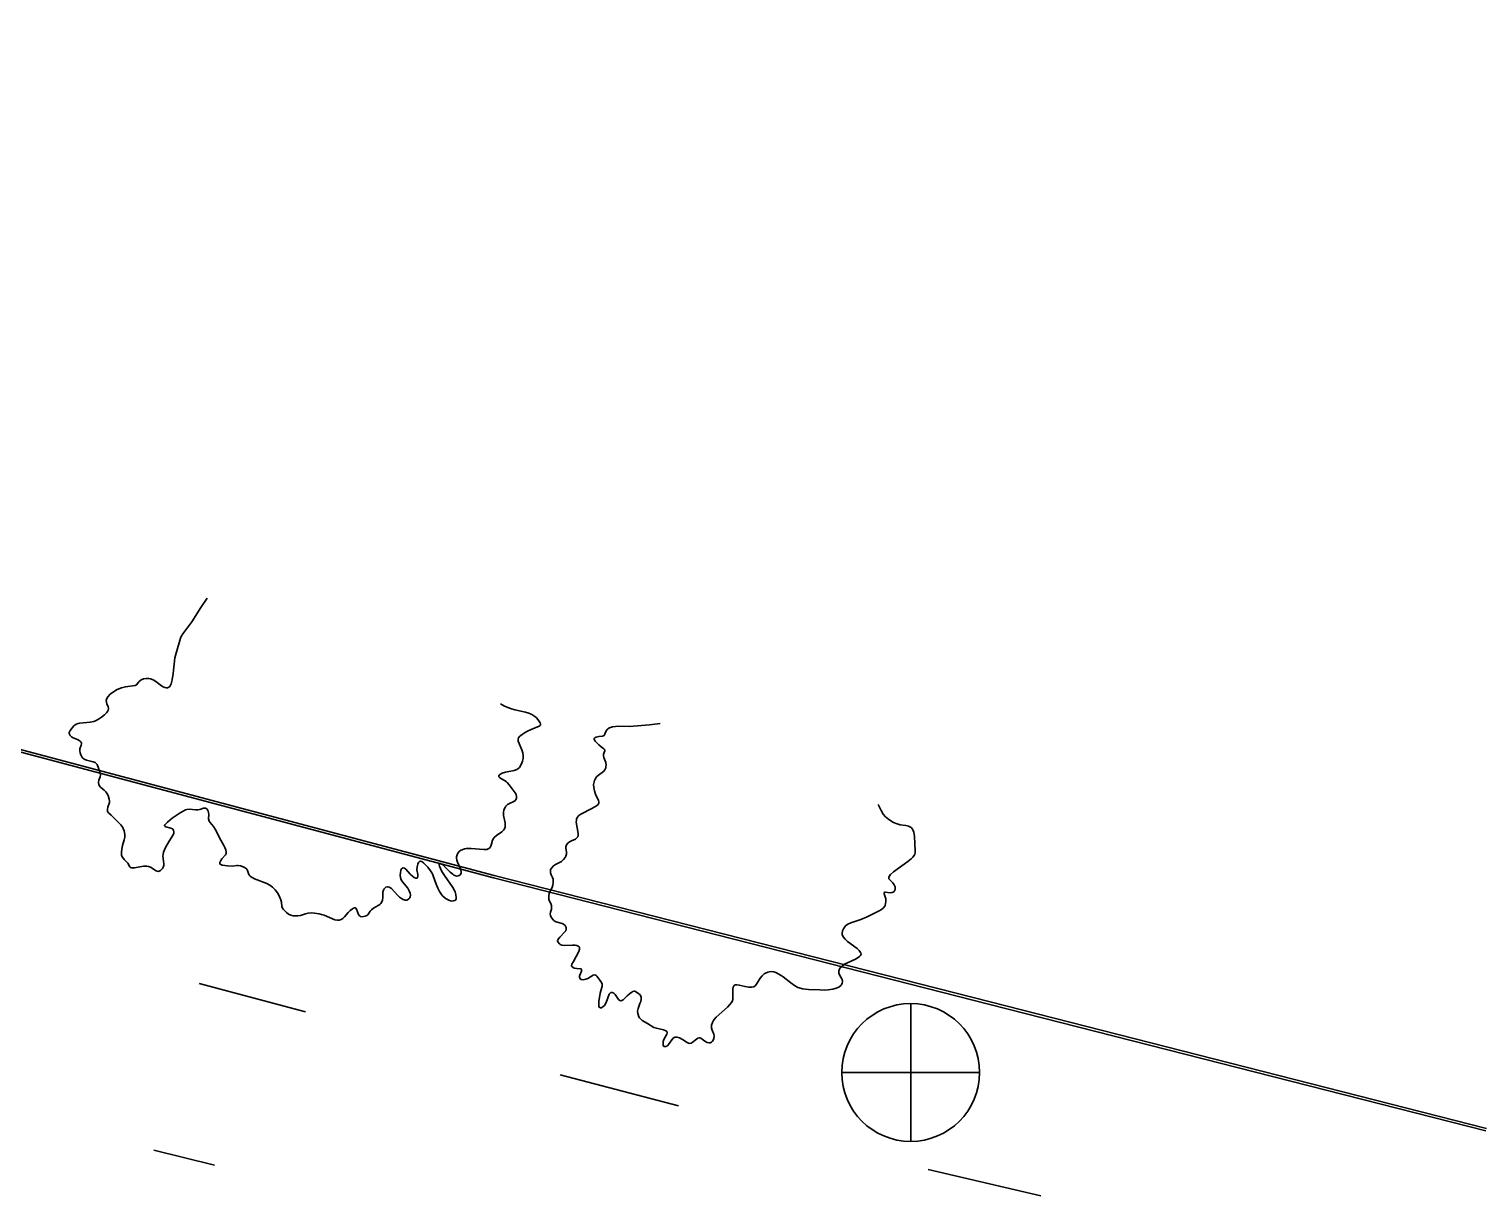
# Model space of a CAD drawing. Header units: metres. Extents: x 585772 to 587013, y 4140825 to 4141582.
# Drawn here: x 586042.76 to 586070.39, y 4140892.88 to 4140915.1 of the extents above; entities that cross this region are included whole.
import ezdxf

# ---------------------------------------------------------------- set-up
doc = ezdxf.new("R2010")
doc.units = ezdxf.units.M
doc.header["$MEASUREMENT"] = 0
for name, color, linetype, lineweight in [('GUTTER', 30, 'Continuous', 30), ('MANHOLE', 30, 'Continuous', 30), ('PAINT_STRIPE', 4, 'Continuous', 30)]:
    doc.layers.add(name, color=color, linetype=linetype, lineweight=lineweight)
doc.layers.add('PAVED_ROAD', color=140, linetype='Continuous', lineweight=30, true_color=0x38a9ff)
doc.layers.add('TREELINE', color=80, linetype='Continuous', lineweight=30, true_color=0x36ff17)

# ---------------------------------------------------------------- blocks, each defined once
blk = doc.blocks.new('SYM203')
at = {"color": 0, "linetype": 'ByBlock', "lineweight": -2}
blk.add_line((-0.5, 0), (0.5, 0), dxfattribs=at)
at = {"color": 0, "linetype": 'ByBlock', "lineweight": -2, "flags": 128}
blk.add_lwpolyline([(0, -0.5, 1), (0, 0.5, 1), (0, -0.5), (0, 0.5)], format="xyb", dxfattribs=at)
blk = doc.blocks.new('SYM203_1')
at = {"layer": 'MANHOLE', "xscale": 26.246667, "yscale": 26.246667, "zscale": 26.246667}
blk.add_blockref('SYM203', (0, 0), dxfattribs=at)
blk = doc.blocks.new('SYM004')
at = {"layer": 'MANHOLE', "xscale": 0.5, "yscale": 0.5, "zscale": 0.5}
blk.add_blockref('SYM203_1', (0, 0), dxfattribs=at)

msp = doc.modelspace()

# ---------------------------------------------------------------- linework, layer by layer
at = {"layer": 'GUTTER'}
msp.add_polyline3d([(585989.282477, 4140915.099413, -18.642571), (585997.3011, 4140913.202937, -18.653698), (586005.319723, 4140911.30646, -18.672717), (586014.579292, 4140908.840963, -18.696422), (586023.838862, 4140906.375466, -18.728318), (586033.098431, 4140903.909969, -18.762153), (586042.358, 4140901.444471, -18.803932), (586051.61757, 4140898.978974, -18.847), (586061.065229, 4140896.571874, -18.9), (586070.512888, 4140894.164773, -18.828)], dxfattribs=at)
at = {"layer": 'PAINT_STRIPE', "extrusion": (0.006924, -0.001849, 0.999974), "elevation": -3617.775746, "flags": 128}
msp.add_lwpolyline([(586032.085967, 4140897.313481), (586034.108034, 4140896.77351)], dxfattribs=at)
at = {"layer": 'PAINT_STRIPE', "extrusion": (0.00374, -0.000976444, 0.999993), "elevation": -1870.530327, "flags": 128}
msp.add_lwpolyline([(586048.84741, 4140895.330215), (586051.10047, 4140894.741927)], dxfattribs=at)
at = {"layer": 'PAINT_STRIPE', "extrusion": (0.004074, -0.001023, 0.999991), "elevation": -1865.047182, "flags": 128}
msp.add_lwpolyline([(586040.341888, 4140894.01046), (586041.496394, 4140893.72072)], dxfattribs=at)
at = {"layer": 'PAINT_STRIPE', "extrusion": (-0.003978, 0.000941436, 0.999992), "elevation": 1548.282348, "flags": 128}
msp.add_lwpolyline([(586057.314785, 4140893.254992), (586055.172303, 4140893.762037)], dxfattribs=at)
at = {"layer": 'PAVED_ROAD'}
msp.add_polyline3d([(585989.271396, 4140915.054194, -18.63945), (585997.290385, 4140913.157631, -18.652899), (586005.308374, 4140911.261304, -18.672393), (586014.567313, 4140908.795975, -18.696309), (586023.826883, 4140906.330477, -18.727441), (586033.086452, 4140903.86498, -18.760524), (586042.346021, 4140901.399483, -18.802048), (586051.605833, 4140898.933922, -18.845), (586061.053734, 4140896.526759, -18.9), (586070.501393, 4140894.119659, -18.828)], dxfattribs=at)
at = {"layer": 'TREELINE'}
for points in [[(586046.155407, 4140904.259852, -18.68), (586046.032889, 4140904.082637, -18.682), (586045.862492, 4140903.813054, -18.684), (586045.769265, 4140903.683808, -18.685), (586045.688851, 4140903.581771, -18.686), (586045.657747, 4140903.528982, -18.686), (586045.645029, 4140903.499295, -18.687), (586045.560685, 4140903.212687, -18.688), (586045.54016, 4140903.122184, -18.688), (586045.50678, 4140902.829228, -18.688), (586045.48725, 4140902.706399, -18.689), (586045.465497, 4140902.628702, -18.689), (586045.446519, 4140902.589578, -18.689), (586045.435469, 4140902.574979, -18.689), (586045.424465, 4140902.564932, -18.689), (586045.400074, 4140902.553431, -18.69), (586045.373234, 4140902.551906, -18.69), (586045.344821, 4140902.558578, -18.69), (586045.31571, 4140902.571669, -18.691), (586045.286778, 4140902.589399, -18.691), (586045.176102, 4140902.674909, -18.693), (586045.127466, 4140902.704001, -18.693495), (586045.073663, 4140902.723464, -18.697), (586045.045753, 4140902.729193, -18.697), (586044.990636, 4140902.732445, -18.701), (586044.940085, 4140902.724493, -18.701), (586044.89769, 4140902.70592, -18.7), (586044.850354, 4140902.667605, -18.701), (586044.806187, 4140902.611599, -18.699), (586044.783357, 4140902.598365, -18.699), (586044.595667, 4140902.573461, -18.701), (586044.519496, 4140902.553167, -18.701), (586044.442481, 4140902.522415, -18.701), (586044.368838, 4140902.480869, -18.699), (586044.309519, 4140902.434688, -18.699), (586044.262982, 4140902.383547, -18.698), (586044.242335, 4140902.348702, -18.698), (586044.232285, 4140902.314659, -18.698), (586044.233723, 4140902.282376, -18.701), (586044.243245, 4140902.251842, -18.705), (586044.268626, 4140902.195, -18.707), (586044.275526, 4140902.168181, -18.708), (586044.275692, 4140902.155061, -18.708), (586044.269361, 4140902.12922, -18.709), (586044.255328, 4140902.10367, -18.709), (586044.235013, 4140902.078121, -18.711), (586044.19587, 4140902.039159, -18.715), (586044.144537, 4140901.995056, -18.717), (586044.087134, 4140901.954494, -18.723), (586044.025179, 4140901.92304, -18.725), (586043.992987, 4140901.912246, -18.725), (586043.927506, 4140901.899133, -18.726), (586043.728337, 4140901.881874, -18.725), (586043.699928, 4140901.876713, -18.725), (586043.658386, 4140901.862833, -18.727), (586043.632304, 4140901.846101, -18.729), (586043.614568, 4140901.82861, -18.731), (586043.545271, 4140901.741189, -18.74), (586043.526767, 4140901.704068, -18.746), (586043.526571, 4140901.685488, -18.748), (586043.531937, 4140901.668932, -18.75), (586043.544996, 4140901.646557, -18.752), (586043.568485, 4140901.620977, -18.755), (586043.600965, 4140901.60057, -18.756), (586043.682943, 4140901.568645, -18.757), (586043.71611, 4140901.552233, -18.757), (586043.737502, 4140901.537156, -18.758), (586043.75348, 4140901.519158, -18.758), (586043.761176, 4140901.498027, -18.759), (586043.761179, 4140901.486253, -18.76), (586043.755105, 4140901.460887, -18.762), (586043.729878, 4140901.3898, -18.768), (586043.727196, 4140901.354706, -18.769), (586043.733107, 4140901.318155, -18.771), (586043.746995, 4140901.278616, -18.773), (586043.768106, 4140901.240092, -18.775), (586043.781124, 4140901.222893, -18.775), (586043.812354, 4140901.194907, -18.775), (586043.853406, 4140901.174902, -18.776), (586043.985147, 4140901.146299, -18.782), (586044.020451, 4140901.132781, -18.786), (586044.041889, 4140901.115576, -18.787), (586044.056053, 4140901.094346, -18.787), (586044.108886, 4140900.95497, -18.79), (586044.121433, 4140900.900169, -18.79), (586044.118423, 4140900.861727, -18.79), (586044.093055, 4140900.793622, -18.791), (586044.084176, 4140900.759377, -18.79), (586044.083754, 4140900.742618, -18.79), (586044.091654, 4140900.710208, -18.791), (586044.099686, 4140900.694678, -18.791), (586044.123191, 4140900.665267, -18.791), (586044.190657, 4140900.608181, -18.791), (586044.225064, 4140900.572458, -18.792), (586044.240291, 4140900.551105, -18.792), (586044.265542, 4140900.50399, -18.792), (586044.288789, 4140900.435847, -18.791), (586044.293731, 4140900.400694, -18.791), (586044.291623, 4140900.372047, -18.791), (586044.261078, 4140900.281143, -18.789), (586044.253021, 4140900.243863, -18.789), (586044.25458, 4140900.214164, -18.788), (586044.258754, 4140900.200693, -18.788), (586044.274304, 4140900.176669, -18.788), (586044.326449, 4140900.129664, -18.787), (586044.509498, 4140899.946083, -18.787), (586044.544711, 4140899.897146, -18.786), (586044.556735, 4140899.874158, -18.786), (586044.574027, 4140899.828172, -18.785), (586044.586027, 4140899.759133, -18.784), (586044.584515, 4140899.711073, -18.784), (586044.574846, 4140899.660849, -18.783), (586044.542902, 4140899.553816, -18.782), (586044.526192, 4140899.484508, -18.78), (586044.519757, 4140899.425648, -18.779), (586044.519791, 4140899.401504, -18.779), (586044.525481, 4140899.363882, -18.778), (586044.539299, 4140899.332114, -18.778), (586044.570768, 4140899.286047, -18.778), (586044.640811, 4140899.213017, -18.777), (586044.678332, 4140899.147669, -18.776), (586044.686689, 4140899.139557, -18.776), (586044.70679, 4140899.129316, -18.776), (586044.734109, 4140899.124112, -18.776), (586044.768223, 4140899.124309, -18.776), (586044.941588, 4140899.158206, -18.778), (586045.002712, 4140899.158043, -18.779), (586045.03455, 4140899.151068, -18.779), (586045.07188, 4140899.136473, -18.779), (586045.180819, 4140899.070515, -18.779), (586045.20393, 4140899.060314, -18.779), (586045.228358, 4140899.058333, -18.779), (586045.24093, 4140899.061327, -18.779), (586045.266281, 4140899.075289, -18.78), (586045.29113, 4140899.099672, -18.78), (586045.302574, 4140899.115295, -18.781), (586045.320469, 4140899.151288, -18.781), (586045.325671, 4140899.170783, -18.782), (586045.327694, 4140899.20445, -18.782), (586045.314528, 4140899.302842, -18.784), (586045.311345, 4140899.354184, -18.784), (586045.312624, 4140899.380313, -18.785), (586045.322197, 4140899.427604, -18.785), (586045.339164, 4140899.470189, -18.786), (586045.362055, 4140899.514365, -18.787), (586045.431927, 4140899.636562, -18.789), (586045.50384, 4140899.753706, -18.791), (586045.516845, 4140899.784883, -18.791), (586045.521079, 4140899.808404, -18.792), (586045.515478, 4140899.84197, -18.792), (586045.501702, 4140899.861247, -18.792), (586045.491269, 4140899.869452, -18.792), (586045.459005, 4140899.884177, -18.793), (586045.369455, 4140899.907183, -18.792), (586045.350868, 4140899.914908, -18.792), (586045.342686, 4140899.924747, -18.792), (586045.342547, 4140899.930917, -18.792), (586045.350276, 4140899.946672, -18.793), (586045.39989, 4140899.997799, -18.793), (586045.489968, 4140900.071116, -18.795), (586045.642561, 4140900.1739, -18.797), (586045.695406, 4140900.205868, -18.798), (586045.743841, 4140900.229592, -18.799), (586045.766976, 4140900.237218, -18.799), (586045.81206, 4140900.243151, -18.8), (586045.934755, 4140900.230098, -18.8), (586045.974987, 4140900.231119, -18.801), (586046.01126, 4140900.238882, -18.801), (586046.086159, 4140900.261991, -18.802), (586046.112865, 4140900.264247, -18.803), (586046.124757, 4140900.262061, -18.803), (586046.144967, 4140900.249917, -18.803), (586046.160555, 4140900.229669, -18.803), (586046.171815, 4140900.204478, -18.802), (586046.179038, 4140900.177502, -18.802), (586046.183038, 4140900.142308, -18.802), (586046.178763, 4140900.057559, -18.801), (586046.189095, 4140900.017425, -18.801), (586046.208105, 4140899.986954, -18.801), (586046.274446, 4140899.910368, -18.8), (586046.30781, 4140899.865088, -18.8), (586046.333226, 4140899.815969, -18.799), (586046.380205, 4140899.707226, -18.799), (586046.47861, 4140899.540257, -18.798), (586046.491542, 4140899.513965, -18.798), (586046.506919, 4140899.471124, -18.798), (586046.515409, 4140899.427629, -18.797), (586046.513242, 4140899.396819, -18.797), (586046.500718, 4140899.373287, -18.797), (586046.435506, 4140899.296972, -18.795), (586046.41122, 4140899.263381, -18.794), (586046.396251, 4140899.227217, -18.794), (586046.395813, 4140899.208254, -18.794), (586046.401731, 4140899.195745, -18.794), (586046.412011, 4140899.187991, -18.793), (586046.437555, 4140899.179831, -18.793), (586046.541159, 4140899.163619, -18.793), (586046.638572, 4140899.157311, -18.795), (586046.717456, 4140899.170058, -18.795), (586046.746947, 4140899.169888, -18.796), (586046.790047, 4140899.161781, -18.796), (586046.83706, 4140899.146027, -18.796), (586046.879371, 4140899.124325, -18.796), (586046.907323, 4140899.100091, -18.797), (586046.92198, 4140899.075403, -18.797), (586046.945945, 4140898.998442, -18.796), (586046.966624, 4140898.971151, -18.795), (586046.981456, 4140898.958362, -18.795), (586047.021787, 4140898.933529, -18.795), (586047.053341, 4140898.918674, -18.795), (586047.291568, 4140898.828123, -18.796), (586047.344838, 4140898.79894, -18.796), (586047.371102, 4140898.780187, -18.796), (586047.397406, 4140898.757965, -18.796), (586047.448293, 4140898.70556, -18.796), (586047.493059, 4140898.647881, -18.795), (586047.52726, 4140898.591209, -18.795), (586047.557407, 4140898.514627, -18.794), (586047.566767, 4140898.469877, -18.793), (586047.577402, 4140898.388868, -18.792), (586047.588876, 4140898.358854, -18.791), (586047.599848, 4140898.341233, -18.791), (586047.629571, 4140898.306594, -18.791), (586047.664929, 4140898.274847, -18.791), (586047.703882, 4140898.246168, -18.79), (586047.745713, 4140898.224088, -18.79), (586047.792621, 4140898.211834, -18.79), (586047.819585, 4140898.209409, -18.791), (586047.877362, 4140898.211303, -18.791), (586047.932643, 4140898.220941, -18.792), (586048.023505, 4140898.252125, -18.793), (586048.074086, 4140898.263463, -18.794), (586048.133978, 4140898.267509, -18.794), (586048.200113, 4140898.26431, -18.795), (586048.287572, 4140898.249998, -18.796), (586048.333009, 4140898.238085, -18.796), (586048.379583, 4140898.222676, -18.796), (586048.585247, 4140898.139266, -18.798), (586048.629063, 4140898.129488, -18.798), (586048.666521, 4140898.129106, -18.799), (586048.702618, 4140898.139557, -18.799), (586048.73734, 4140898.16179, -18.8), (586048.767567, 4140898.191017, -18.8), (586048.839528, 4140898.277321, -18.802), (586048.878537, 4140898.315242, -18.803), (586048.919376, 4140898.346919, -18.804), (586048.937933, 4140898.357553, -18.805), (586048.960316, 4140898.364461, -18.805), (586048.97824, 4140898.361841, -18.806), (586048.985795, 4140898.357167, -18.806), (586048.998624, 4140898.341506, -18.805), (586049.037036, 4140898.238602, -18.804), (586049.056623, 4140898.2112, -18.804), (586049.076, 4140898.20043, -18.804), (586049.105233, 4140898.196293, -18.805), (586049.1626, 4140898.20475, -18.805), (586049.195867, 4140898.218339, -18.806), (586049.215128, 4140898.233514, -18.806), (586049.257011, 4140898.304254, -18.808), (586049.280878, 4140898.329221, -18.808), (586049.322632, 4140898.356787, -18.809), (586049.412184, 4140898.406125, -18.811), (586049.439529, 4140898.425438, -18.811), (586049.46285, 4140898.448085, -18.812), (586049.480888, 4140898.475773, -18.812), (586049.492382, 4140898.51021, -18.813), (586049.497195, 4140898.558515, -18.813), (586049.500026, 4140898.662286, -18.815), (586049.508856, 4140898.702571, -18.816), (586049.515852, 4140898.717919, -18.816), (586049.534269, 4140898.741907, -18.817), (586049.556994, 4140898.756951, -18.817), (586049.582117, 4140898.76305, -18.818), (586049.595026, 4140898.762757, -18.817), (586049.621353, 4140898.755746, -18.817), (586049.662647, 4140898.730239, -18.818), (586049.716194, 4140898.67855, -18.818), (586049.792726, 4140898.594085, -18.818), (586049.818375, 4140898.569192, -18.818), (586049.854264, 4140898.541142, -18.818), (586049.888696, 4140898.522379, -18.818), (586049.921066, 4140898.51284, -18.818), (586049.953084, 4140898.512808, -18.819), (586049.96864, 4140898.516973, -18.819), (586049.995116, 4140898.532939, -18.82), (586050.013885, 4140898.557482, -18.82), (586050.019841, 4140898.57237, -18.82), (586050.024506, 4140898.606218, -18.821), (586050.019344, 4140898.643969, -18.821), (586050.002198, 4140898.687841, -18.821), (586049.97213, 4140898.736303, -18.822), (586049.872338, 4140898.85822, -18.822), (586049.848721, 4140898.897926, -18.823), (586049.834608, 4140898.941375, -18.823), (586049.829454, 4140898.986463, -18.824), (586049.831814, 4140899.030201, -18.825), (586049.843632, 4140899.079406, -18.825), (586049.85577, 4140899.104383, -18.826), (586049.870396, 4140899.120407, -18.826), (586049.884667, 4140899.125707, -18.827), (586049.908069, 4140899.119806, -18.827), (586049.933253, 4140899.100458, -18.827), (586050.018653, 4140899.007649, -18.827), (586050.065411, 4140898.96707, -18.827), (586050.097124, 4140898.945031, -18.827), (586050.125098, 4140898.931511, -18.827), (586050.136566, 4140898.929152, -18.827), (586050.150421, 4140898.932392, -18.827), (586050.159177, 4140898.943002, -18.828), (586050.164347, 4140898.968817, -18.828), (586050.162142, 4140899.001144, -18.829), (586050.146875, 4140899.086503, -18.83), (586050.150012, 4140899.144047, -18.831), (586050.165431, 4140899.195779, -18.831), (586050.180574, 4140899.225472, -18.832), (586050.198244, 4140899.246598, -18.833), (586050.215531, 4140899.25504, -18.833), (586050.240112, 4140899.249515, -18.833), (586050.275879, 4140899.220635, -18.833), (586050.357204, 4140899.136941, -18.833), (586050.408641, 4140899.070746, -18.833), (586050.441444, 4140899.009518, -18.832), (586050.457213, 4140898.972006, -18.832), (586050.514146, 4140898.812924, -18.83), (586050.543399, 4140898.740851, -18.83), (586050.576217, 4140898.676971, -18.83), (586050.614718, 4140898.6208, -18.829), (586050.63661, 4140898.59552, -18.829), (586050.683645, 4140898.551682, -18.829), (586050.707488, 4140898.533774, -18.829), (586050.752572, 4140898.507608, -18.829), (586050.785859, 4140898.496289, -18.829), (586050.814081, 4140898.493103, -18.829), (586050.837905, 4140898.495136, -18.829), (586050.866651, 4140898.502561, -18.83), (586050.8865, 4140898.518435, -18.83), (586050.893893, 4140898.5384, -18.831), (586050.895784, 4140898.554673, -18.831), (586050.889173, 4140898.619708, -18.831), (586050.873085, 4140898.670674, -18.832), (586050.83044, 4140898.75031, -18.833), (586050.671114, 4140898.981133, -18.834), (586050.623573, 4140899.057615, -18.833), (586050.595427, 4140899.111192, -18.832), (586050.578264, 4140899.155227, -18.832), (586050.573739, 4140899.183963, -18.832), (586050.577938, 4140899.200023, -18.833), (586050.588966, 4140899.207138, -18.833), (586050.596836, 4140899.207036, -18.833), (586050.616886, 4140899.198905, -18.833), (586050.63314, 4140899.187434, -18.833), (586050.782778, 4140899.041088, -18.834), (586050.829146, 4140899.002736, -18.835), (586050.850977, 4140898.988567, -18.836), (586050.868391, 4140898.979768, -18.836), (586050.9011, 4140898.970243, -18.837), (586050.931064, 4140898.970838, -18.839), (586050.95506, 4140898.979065, -18.839), (586050.972914, 4140898.991719, -18.839), (586050.986073, 4140899.009782, -18.839), (586050.992384, 4140899.033496, -18.839), (586050.992298, 4140899.047548, -18.839), (586050.975657, 4140899.105698, -18.838), (586050.918373, 4140899.235558, -18.835), (586050.906899, 4140899.274963, -18.833), (586050.902577, 4140899.314611, -18.832), (586050.903835, 4140899.334692, -18.832), (586050.913014, 4140899.371487, -18.829), (586050.929372, 4140899.404013, -18.828), (586050.953825, 4140899.434342, -18.824), (586050.986705, 4140899.460456, -18.824), (586051.00641, 4140899.471302, -18.822), (586051.052555, 4140899.487306, -18.823), (586051.082067, 4140899.492449, -18.82), (586051.18204, 4140899.494757, -18.817), (586051.421227, 4140899.474802, -18.813), (586051.476232, 4140899.478245, -18.814), (586051.505326, 4140899.486334, -18.813), (586051.528379, 4140899.500115, -18.811), (586051.546997, 4140899.523094, -18.81), (586051.560716, 4140899.556423, -18.806), (586051.586396, 4140899.652364, -18.799), (586051.603547, 4140899.687752, -18.795), (586051.615464, 4140899.703831, -18.792), (586051.660644, 4140899.74467, -18.787), (586051.761172, 4140899.813438, -18.777), (586051.800807, 4140899.851666, -18.772), (586051.819614, 4140899.882086, -18.768), (586051.825788, 4140899.899121, -18.766), (586051.830244, 4140899.937356, -18.763), (586051.82536, 4140899.980638, -18.76), (586051.795248, 4140900.124431, -18.753), (586051.794168, 4140900.177171, -18.75), (586051.805091, 4140900.23118, -18.747), (586051.826358, 4140900.278338, -18.742), (586051.840045, 4140900.2987, -18.742), (586051.871874, 4140900.331694, -18.739), (586051.90738, 4140900.353806, -18.738), (586051.992768, 4140900.388183, -18.73563), (586052.019214, 4140900.407664, -18.737), (586052.037062, 4140900.435926, -18.736), (586052.041986, 4140900.452033, -18.735), (586052.043909, 4140900.486189, -18.735), (586052.035422, 4140900.52036, -18.734), (586052.01794, 4140900.553849, -18.734), (586051.905208, 4140900.709351, -18.729), (586051.867663, 4140900.749348, -18.729), (586051.846236, 4140900.767353, -18.729), (586051.724361, 4140900.843118, -18.729), (586051.709649, 4140900.859667, -18.729), (586051.707183, 4140900.866757, -18.729), (586051.708772, 4140900.881179, -18.729), (586051.72596, 4140900.902548, -18.728), (586051.772306, 4140900.928113, -18.728), (586051.834111, 4140900.946033, -18.728), (586051.999073, 4140900.979024, -18.728), (586052.049396, 4140900.99895, -18.728), (586052.068575, 4140901.010865, -18.728), (586052.099963, 4140901.039159, -18.728), (586052.133888, 4140901.090896, -18.728), (586052.160069, 4140901.156982, -18.728), (586052.171154, 4140901.207506, -18.728), (586052.17364, 4140901.26127, -18.728), (586052.165235, 4140901.317791, -18.727), (586052.147108, 4140901.375263, -18.727), (586052.076334, 4140901.538328, -18.727), (586052.07335, 4140901.57632, -18.727), (586052.082133, 4140901.601268, -18.727), (586052.104912, 4140901.630566, -18.726), (586052.123291, 4140901.647459, -18.726), (586052.195355, 4140901.697995, -18.726), (586052.250747, 4140901.729076, -18.726), (586052.321631, 4140901.76282, -18.726), (586052.477478, 4140901.822528, -18.726), (586052.496821, 4140901.83511, -18.726), (586052.502084, 4140901.846124, -18.726), (586052.501284, 4140901.861109, -18.726), (586052.492222, 4140901.886728, -18.726), (586052.455157, 4140901.947088, -18.726), (586052.416093, 4140901.989718, -18.725), (586052.392414, 4140902.009479, -18.725), (586052.337647, 4140902.043298, -18.725), (586052.276245, 4140902.07, -18.725), (586052.212348, 4140902.090649, -18.725), (586052.011796, 4140902.136339, -18.725), (586051.929927, 4140902.159841, -18.725), (586051.813399, 4140902.207608, -18.725), (586051.740753, 4140902.249308, -18.724)], [(586054.776249, 4140901.872773, -18.675), (586054.574122, 4140901.848866, -18.677), (586054.272473, 4140901.821639, -18.68), (586054.186037, 4140901.818887, -18.681), (586053.985486, 4140901.826074, -18.682), (586053.872723, 4140901.814334, -18.683), (586053.812203, 4140901.794552, -18.684), (586053.783205, 4140901.774868, -18.685), (586053.767499, 4140901.759487, -18.685), (586053.742346, 4140901.724173, -18.687), (586053.720857, 4140901.661953, -18.689), (586053.710377, 4140901.646605, -18.689), (586053.679747, 4140901.634842, -18.69), (586053.609788, 4140901.626338, -18.691), (586053.560168, 4140901.615488, -18.691), (586053.539497, 4140901.606199, -18.692), (586053.526255, 4140901.594723, -18.692), (586053.520214, 4140901.582235, -18.693), (586053.521099, 4140901.568054, -18.693), (586053.540444, 4140901.536557, -18.694), (586053.609467, 4140901.467184, -18.696), (586053.65525, 4140901.428055, -18.697), (586053.704666, 4140901.393724, -18.698), (586053.723318, 4140901.372914, -18.698), (586053.726308, 4140901.355168, -18.699), (586053.700598, 4140901.28921, -18.701), (586053.698239, 4140901.25954, -18.702), (586053.706276, 4140901.225636, -18.703), (586053.743481, 4140901.13076, -18.706), (586053.750951, 4140901.090008, -18.707), (586053.747492, 4140901.048914, -18.709), (586053.741894, 4140901.029648, -18.709), (586053.724222, 4140900.994409, -18.711), (586053.697312, 4140900.962203, -18.712), (586053.607962, 4140900.892966, -18.715), (586053.569436, 4140900.856573, -18.716), (586053.539358, 4140900.814205, -18.718), (586053.528306, 4140900.790508, -18.718), (586053.515039, 4140900.738462, -18.72), (586053.512411, 4140900.711164, -18.721), (586053.513892, 4140900.656932, -18.723), (586053.526315, 4140900.593275, -18.725), (586053.549548, 4140900.530187, -18.727), (586053.606445, 4140900.405719, -18.73), (586053.612739, 4140900.382239, -18.731), (586053.612419, 4140900.36189, -18.732), (586053.603991, 4140900.342963, -18.732), (586053.59627, 4140900.3335, -18.733), (586053.564089, 4140900.30728, -18.734), (586053.476258, 4140900.256406, -18.736), (586053.267283, 4140900.150997, -18.742), (586053.230165, 4140900.12263, -18.745), (586053.201374, 4140900.08661, -18.75), (586053.188226, 4140900.055244, -18.752), (586053.184185, 4140900.036821, -18.753), (586053.182372, 4140899.993608, -18.755), (586053.219544, 4140899.781102, -18.769), (586053.217721, 4140899.745909, -18.772), (586053.209005, 4140899.718362, -18.773), (586053.194594, 4140899.697111, -18.775), (586053.164923, 4140899.67409, -18.779), (586053.090971, 4140899.642101, -18.783), (586053.054163, 4140899.622481, -18.786), (586053.022273, 4140899.594765, -18.789), (586052.998306, 4140899.561147, -18.793), (586052.985128, 4140899.525335, -18.794), (586052.983277, 4140899.507683, -18.796), (586052.99499, 4140899.423636, -18.801), (586052.993377, 4140899.384655, -18.801), (586052.980623, 4140899.345308, -18.803), (586052.969775, 4140899.325153, -18.805), (586052.939285, 4140899.284309, -18.81), (586052.899751, 4140899.247018, -18.814), (586052.877689, 4140899.231443, -18.816), (586052.785711, 4140899.1872, -18.825), (586052.745288, 4140899.162099, -18.829), (586052.713736, 4140899.129403, -18.833), (586052.69392, 4140899.091544, -18.837), (586052.689193, 4140899.071514, -18.839), (586052.689582, 4140899.030997, -18.841), (586052.70129, 4140898.992229, -18.842), (586052.729236, 4140898.940152, -18.841), (586052.740509, 4140898.910183, -18.841), (586052.744927, 4140898.870446, -18.842), (586052.743468, 4140898.846157, -18.845), (586052.734396, 4140898.795834, -18.847), (586052.71993, 4140898.749365, -18.85), (586052.673545, 4140898.655255, -18.857), (586052.66646, 4140898.634844, -18.857), (586052.658793, 4140898.594024, -18.857), (586052.656219, 4140898.556293, -18.857), (586052.659389, 4140898.521652, -18.857), (586052.664875, 4140898.504332, -18.856), (586052.694746, 4140898.448163, -18.856), (586052.710088, 4140898.405946, -18.855), (586052.713157, 4140898.383713, -18.856), (586052.710393, 4140898.339531, -18.855), (586052.692044, 4140898.279337, -18.855), (586052.68586, 4140898.246934, -18.854), (586052.689072, 4140898.219129, -18.854), (586052.709974, 4140898.174206, -18.854), (586052.748146, 4140898.128554, -18.854), (586052.780333, 4140898.106207, -18.853), (586052.816025, 4140898.091983, -18.854), (586052.910126, 4140898.066652, -18.854), (586052.94145, 4140898.052864, -18.854), (586052.971913, 4140898.025573, -18.854), (586052.991539, 4140897.992053, -18.853), (586052.991045, 4140897.95665, -18.853), (586052.982667, 4140897.926699, -18.852), (586052.966437, 4140897.906687, -18.852), (586052.869268, 4140897.807387, -18.85), (586052.836196, 4140897.767948, -18.849), (586052.823994, 4140897.739012, -18.849), (586052.831123, 4140897.714805, -18.849), (586052.862554, 4140897.676648, -18.848), (586052.877373, 4140897.665483, -18.848), (586052.909053, 4140897.651718, -18.848), (586052.961254, 4140897.647182, -18.848), (586053.107637, 4140897.654502, -18.849), (586053.159528, 4140897.651256, -18.849), (586053.19165, 4140897.644425, -18.85), (586053.217342, 4140897.633681, -18.85), (586053.235147, 4140897.61896, -18.85), (586053.240688, 4140897.610091, -18.85), (586053.244014, 4140897.600204, -18.849), (586053.24451, 4140897.577352, -18.849), (586053.231679, 4140897.535259, -18.849), (586053.129096, 4140897.345115, -18.845), (586053.095435, 4140897.290456, -18.844), (586053.092706, 4140897.268689, -18.844), (586053.099229, 4140897.250125, -18.844), (586053.11467, 4140897.232057, -18.844), (586053.14083, 4140897.21823, -18.844), (586053.193769, 4140897.207305, -18.844), (586053.263704, 4140897.202693, -18.844), (586053.275139, 4140897.199926, -18.844), (586053.282145, 4140897.19427, -18.844), (586053.284357, 4140897.181424, -18.844), (586053.279132, 4140897.158927, -18.844), (586053.247393, 4140897.085382, -18.842), (586053.24278, 4140897.061596, -18.841), (586053.244097, 4140897.042124, -18.841), (586053.250649, 4140897.022774, -18.84), (586053.263787, 4140897.006701, -18.84), (586053.273249, 4140897.000879, -18.84), (586053.284774, 4140896.996979, -18.84), (586053.312794, 4140896.994787, -18.84), (586053.361659, 4140897.004027, -18.841), (586053.40085, 4140897.020537, -18.842), (586053.502391, 4140897.081164, -18.844), (586053.532869, 4140897.087303, -18.845), (586053.552176, 4140897.080926, -18.845), (586053.574939, 4140897.061642, -18.845), (586053.632845, 4140896.986188, -18.844), (586053.662355, 4140896.939897, -18.843), (586053.672566, 4140896.907947, -18.843), (586053.671896, 4140896.874032, -18.842), (586053.635331, 4140896.736982, -18.838), (586053.613144, 4140896.580818, -18.834), (586053.610405, 4140896.515847, -18.832), (586053.613672, 4140896.489268, -18.831), (586053.62018, 4140896.472941, -18.831), (586053.628787, 4140896.464163, -18.831), (586053.63835, 4140896.460227, -18.831), (586053.662767, 4140896.462083, -18.831), (586053.694288, 4140896.48323, -18.832), (586053.717743, 4140896.50722, -18.833), (586053.752547, 4140896.561586, -18.835), (586053.810344, 4140896.718239, -18.839), (586053.824421, 4140896.739683, -18.84), (586053.839365, 4140896.751659, -18.841), (586053.855349, 4140896.755382, -18.841), (586053.865209, 4140896.754189, -18.841), (586053.896855, 4140896.736511, -18.841), (586053.919259, 4140896.713252, -18.841), (586053.988124, 4140896.620815, -18.839), (586054.009951, 4140896.602999, -18.839), (586054.030951, 4140896.596088, -18.839), (586054.051292, 4140896.599255, -18.839), (586054.074997, 4140896.614401, -18.84), (586054.147653, 4140896.686956, -18.843), (586054.194336, 4140896.725608, -18.844), (586054.241254, 4140896.758685, -18.846), (586054.261602, 4140896.770251, -18.847), (586054.281905, 4140896.777392, -18.847), (586054.296209, 4140896.777153, -18.847), (586054.318448, 4140896.766525, -18.847), (586054.382993, 4140896.719893, -18.847), (586054.40285, 4140896.695991, -18.847), (586054.415185, 4140896.664927, -18.846), (586054.416156, 4140896.626367, -18.845), (586054.407906, 4140896.583489, -18.843), (586054.394074, 4140896.540351, -18.842), (586054.357531, 4140896.448238, -18.839), (586054.348055, 4140896.394059, -18.837), (586054.351881, 4140896.352853, -18.836), (586054.35718, 4140896.331413, -18.835), (586054.374682, 4140896.289374, -18.834), (586054.386937, 4140896.269781, -18.834), (586054.401561, 4140896.25181, -18.833), (586054.437274, 4140896.22158, -18.832), (586054.540282, 4140896.163833, -18.832), (586054.658937, 4140896.088991, -18.831), (586054.708203, 4140896.070478, -18.831), (586054.843333, 4140896.041096, -18.831), (586054.874722, 4140896.031527, -18.831), (586054.898622, 4140896.019066, -18.831), (586054.911618, 4140896.002718, -18.831), (586054.913489, 4140895.982681, -18.83), (586054.907209, 4140895.960344, -18.829), (586054.858332, 4140895.873129, -18.827), (586054.84299, 4140895.83671, -18.825), (586054.838265, 4140895.81708, -18.825), (586054.83475, 4140895.778309, -18.824), (586054.838036, 4140895.747246, -18.823), (586054.8451, 4140895.732019, -18.823), (586054.855743, 4140895.724887, -18.823), (586054.886799, 4140895.723492, -18.823), (586054.9167, 4140895.736141, -18.823), (586054.940681, 4140895.760143, -18.824), (586055.021716, 4140895.878405, -18.829), (586055.042658, 4140895.895404, -18.83), (586055.067708, 4140895.903575, -18.83), (586055.09761, 4140895.902754, -18.83), (586055.149414, 4140895.886274, -18.83), (586055.205955, 4140895.855327, -18.83), (586055.290393, 4140895.802572, -18.83), (586055.31743, 4140895.789685, -18.83), (586055.342941, 4140895.783665, -18.83), (586055.367381, 4140895.786629, -18.83), (586055.391287, 4140895.798333, -18.831), (586055.474087, 4140895.865416, -18.833), (586055.497481, 4140895.879837, -18.833), (586055.520967, 4140895.887439, -18.834), (586055.532629, 4140895.887761, -18.834), (586055.555709, 4140895.880698, -18.834), (586055.627504, 4140895.828284, -18.834), (586055.672899, 4140895.803171, -18.834), (586055.717124, 4140895.793703, -18.835), (586055.730554, 4140895.795076, -18.835), (586055.754384, 4140895.805244, -18.835), (586055.774019, 4140895.823441, -18.836), (586055.78939, 4140895.847135, -18.837), (586055.802066, 4140895.879384, -18.837), (586055.807726, 4140895.91967, -18.838), (586055.8014, 4140895.961859, -18.839), (586055.769546, 4140896.03448, -18.84), (586055.757059, 4140896.071644, -18.841), (586055.754657, 4140896.090392, -18.841), (586055.757214, 4140896.127682, -18.842), (586055.773161, 4140896.180933, -18.843), (586055.79196, 4140896.220203, -18.844), (586055.804904, 4140896.240044, -18.845), (586055.842831, 4140896.283763, -18.846), (586056.060796, 4140896.473446, -18.852), (586056.108659, 4140896.522583, -18.854), (586056.138872, 4140896.564321, -18.855), (586056.148124, 4140896.582815, -18.856), (586056.159716, 4140896.621477, -18.857), (586056.16418, 4140896.665826, -18.858), (586056.16548, 4140896.821519, -18.86), (586056.171999, 4140896.854365, -18.861), (586056.183341, 4140896.878139, -18.862), (586056.190801, 4140896.886774, -18.862), (586056.209264, 4140896.897848, -18.863), (586056.236478, 4140896.901253, -18.863), (586056.28606, 4140896.893049, -18.863), (586056.394606, 4140896.864583, -18.865), (586056.467123, 4140896.852087, -18.865), (586056.524434, 4140896.851988, -18.866), (586056.559712, 4140896.861019, -18.867), (586056.589946, 4140896.88019, -18.868), (586056.615076, 4140896.909011, -18.869), (586056.68608, 4140897.024733, -18.872), (586056.721771, 4140897.068504, -18.873), (586056.762376, 4140897.104757, -18.874), (586056.784521, 4140897.119462, -18.874), (586056.831853, 4140897.141066, -18.875), (586056.856157, 4140897.147814, -18.876), (586056.903633, 4140897.152902, -18.876), (586056.946506, 4140897.146499, -18.877), (586056.983715, 4140897.131063, -18.877), (586057.080765, 4140897.075822, -18.877), (586057.122225, 4140897.048809, -18.878), (586057.266111, 4140896.933677, -18.878), (586057.334364, 4140896.88519, -18.878), (586057.398785, 4140896.850336, -18.878), (586057.4284, 4140896.83865, -18.878), (586057.487065, 4140896.822495, -18.879), (586057.545486, 4140896.813658, -18.88), (586057.604273, 4140896.809376, -18.88), (586057.817122, 4140896.803738, -18.883), (586057.901799, 4140896.797763, -18.884), (586057.97598, 4140896.800626, -18.885), (586058.068581, 4140896.815203, -18.886), (586058.131427, 4140896.833127, -18.886), (586058.178187, 4140896.854408, -18.887), (586058.222016, 4140896.887995, -18.888), (586058.241361, 4140896.91379, -18.888), (586058.247774, 4140896.927436, -18.889), (586058.253588, 4140896.955769, -18.889), (586058.252791, 4140896.970274, -18.889), (586058.242639, 4140897.002908, -18.89), (586058.19628, 4140897.086555, -18.888551), (586058.183431, 4140897.120763, -18.886), (586058.180934, 4140897.136275, -18.886), (586058.182807, 4140897.167316, -18.886), (586058.193835, 4140897.198013, -18.885), (586058.202783, 4140897.213096, -18.885), (586058.243358, 4140897.256629, -18.885), (586058.29109, 4140897.289255, -18.886), (586058.359477, 4140897.324551, -18.883498), (586058.498587, 4140897.388348, -18.8796), (586058.549107, 4140897.417145, -18.875255), (586058.574256, 4140897.436174, -18.873), (586058.5921, 4140897.455249, -18.873), (586058.604268, 4140897.484293, -18.871), (586058.601755, 4140897.505177, -18.869), (586058.596891, 4140897.516361, -18.868), (586058.569844, 4140897.551129, -18.865), (586058.528107, 4140897.588093, -18.861), (586058.34929, 4140897.726202, -18.84294), (586058.302485, 4140897.768367, -18.835766), (586058.266455, 4140897.811309, -18.83), (586058.247058, 4140897.854532, -18.824), (586058.244284, 4140897.884919, -18.82), (586058.252773, 4140897.926438, -18.816), (586058.271506, 4140897.967638, -18.811), (586058.309526, 4140898.020012, -18.803), (586058.351547, 4140898.053568, -18.798), (586058.407422, 4140898.077684, -18.794), (586058.602463, 4140898.144314, -18.782), (586058.723654, 4140898.193077, -18.774), (586058.952127, 4140898.305861, -18.755), (586058.992877, 4140898.331268, -18.751), (586059.026905, 4140898.359877, -18.747), (586059.053957, 4140898.396067, -18.742), (586059.064098, 4140898.417767, -18.739), (586059.071359, 4140898.440702, -18.735), (586059.077614, 4140898.488841, -18.729), (586059.073464, 4140898.537617, -18.723), (586059.046225, 4140898.633985, -18.711), (586059.047311, 4140898.654885, -18.709), (586059.057134, 4140898.661921, -18.708), (586059.065427, 4140898.663182, -18.707), (586059.15596, 4140898.652722, -18.707), (586059.199155, 4140898.655228, -18.706), (586059.21349, 4140898.660396, -18.705), (586059.236083, 4140898.677054, -18.702), (586059.244296, 4140898.688087, -18.701), (586059.254439, 4140898.71442, -18.697), (586059.255853, 4140898.747207, -18.693), (586059.252597, 4140898.765864, -18.691), (586059.237858, 4140898.803923, -18.686), (586059.212351, 4140898.840646, -18.682), (586059.150286, 4140898.896622, -18.676), (586059.134995, 4140898.91819, -18.673), (586059.131738, 4140898.943934, -18.67), (586059.138887, 4140898.96445, -18.668), (586059.167542, 4140899.001806, -18.662), (586059.222053, 4140899.049565, -18.655), (586059.496959, 4140899.248377, -18.625), (586059.560852, 4140899.299959, -18.617), (586059.592364, 4140899.33099, -18.612), (586059.614241, 4140899.359109, -18.608), (586059.628052, 4140899.385494, -18.605), (586059.635367, 4140899.411328, -18.601), (586059.637593, 4140899.451624, -18.596), (586059.621431, 4140899.723585, -18.562), (586059.608429, 4140899.802927, -18.552), (586059.592906, 4140899.84728, -18.546), (586059.582504, 4140899.865735, -18.544), (586059.558076, 4140899.892527, -18.541), (586059.543605, 4140899.902698, -18.54), (586059.510854, 4140899.917891, -18.539), (586059.454338, 4140899.931707, -18.538), (586059.349893, 4140899.94814, -18.538), (586059.292325, 4140899.963276, -18.537), (586059.222911, 4140899.99193, -18.535), (586059.131781, 4140900.046351, -18.53), (586059.066926, 4140900.098858, -18.524), (586059.025381, 4140900.147019, -18.519), (586058.984267, 4140900.217987, -18.511), (586058.930463, 4140900.332633, -18.497)]]:
    msp.add_polyline3d(points, dxfattribs=at)

# ---------------------------------------------------------------- block references
at = {"layer": 'MANHOLE', "xscale": 0.2, "yscale": 0.2, "zscale": 0.2}
msp.add_blockref('SYM004', (586059.549, 4140895.229, -18.881), dxfattribs=at)

doc.saveas('drawing.dxf')
